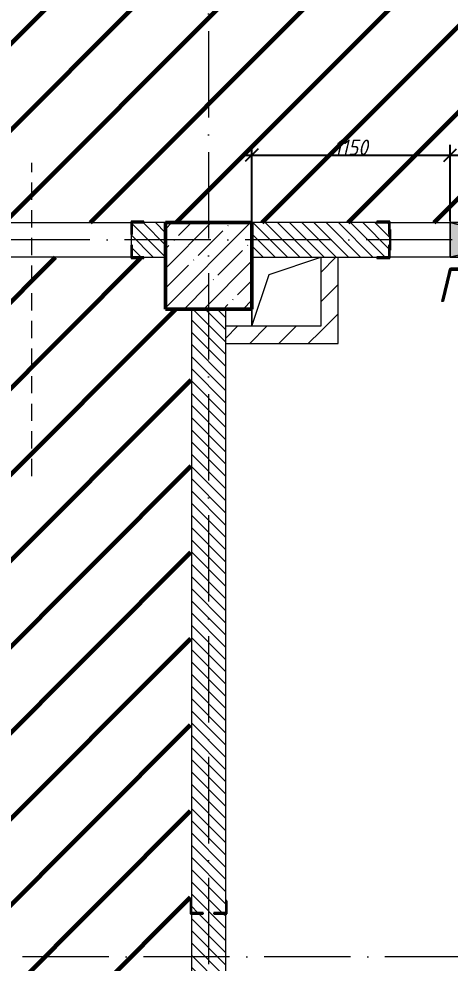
# Model space of a CAD drawing. Header units: millimetres. Extents: x -606178 to 312196, y -19338 to 632709.
# Drawn here: x -408981 to -406481, y 510689 to 516155 of the extents above; entities that cross this region are included whole.
import ezdxf

# ---------------------------------------------------------------- set-up
doc = ezdxf.new("R2010")
doc.units = ezdxf.units.MM
doc.linetypes.add('200_ШТРИХ_ш1п0_6_', pattern=[160, 100, -60])
doc.linetypes.add('50_200_ШТРИХ_1Т_ш5_п1_п1_', pattern=[700, 500, -100, 0, -100])
for name, color, linetype, lineweight in [('6.4.1) Окр пт с инж. ПТ2.16', 3, 'Continuous', 60), ('A-____-____-DIMS', 7, 'Continuous', 9), ('A-DETL-GENF-OTLN', 7, 'Continuous', 9), ('A-FLOR-____-OTLN', 7, 'Continuous', 9), ('A-GENM-____-IDEN', 7, 'Continuous', 9), ('A-GENM-____-MCUT', 7, 'Continuous', 25), ('A-GENM-____-OTLN', 7, 'Continuous', 9), ('A-GENM-____-OTLN-1', 7, 'Continuous', 25), ('A-GLAZ-____-OTLN', 7, 'Continuous', 9), ('A-WALL-____-MCUT', 7, 'Continuous', 13), ('A-WALL-____-PATT-1', 7, 'Continuous', 9), ('A-WALL-FNSH-MCUT-1', 7, 'Continuous', 9), ('I-WALL-____-OTLN', 7, 'Continuous', 9), ('S-COLS-____-MCUT', 7, 'Continuous', 50), ('S-COLS-____-OTLN', 7, 'Continuous', 9), ('S-GRID-____-OTLN-1', 7, '50_200_ШТРИХ_1Т_ш5_п1_п1_', 9)]:
    doc.layers.add(name, color=color, linetype=linetype, lineweight=lineweight)
doc.layers.add('A-DETL-GENF-OTLN-3', color=9, linetype='Continuous', lineweight=9, true_color=0x808080)
doc.layers.add('A-DETL-GENF-OTLN-4', color=9, linetype='200_ШТРИХ_ш1п0_6_', lineweight=9, true_color=0x808080)
doc.styles.add('ISOCPEUR_I_11', font='isocpeui.ttf', dxfattribs={"width": 0.9, "height": 200})
doc.styles.add('ISOCPEUR_I_7', font='isocpeui.ttf', dxfattribs={"width": 0.9, "height": 90})
doc.dimstyles.new('ISO-1_8_0_9К_СРЕДНИЙ_Кладочные_2', dxfattribs={"dimscale": 304.8, "dimtxt": 89.638306, "dimasz": 0.246063, "dimexe": 0.19685, "dimexo": 0, "dimgap": 0, "dimtad": 1, "dimdec": 3, "dimrnd": 0.001, "dimdsep": 46, "dimtxsty": 'ISOCPEUR_I_7', "dimblk1": 'OBLIQUE', "dimblk2": 'OBLIQUE', "dimsah": 1, "dimcen": 0.09, "dimdle": 0.19685, "dimazin": 0, "dimtfac": 1, "dimtdec": 4, "dimtix": 1, "dimtmove": 1, "dimatfit": 3, "dimfxl": 1, "dimtvp": 1, "dimtolj": 1, "dimtzin": 0, "dimarcsym": 2})
pattern_1 = [(135, (-425830.77, 451794.26), (-35.35534, -35.35534), [])]
pattern_2 = [(45, (-425830.77, 451794.26), (-84.85281, 84.85281), [])]

# ---------------------------------------------------------------- blocks, each defined once
blk = doc.blocks.new('BSC_Колонна _Прямоугольная - 500х500-V35-АР1_План отверстий 1 этажа в осях 1-64_Ю-ЯЯ')
at = {"layer": 'S-COLS-____-OTLN'}
h = blk.add_hatch(dxfattribs=at)
h.set_pattern_fill('FP_41', color=256, style=0, pattern_type=2)
h.set_pattern_definition([(45, (-17950, -62931.04), (-114.04925, 114.04925), []), (45, (-17835.95, -62931.04), (-114.04925, 114.04925), [201.613, -40.323, 3.353, -36.97])])
h.paths.add_polyline_path([(-250, -250), (250, -250), (250, 250), (-250, 250)], flags=0)
at = {"layer": 'S-COLS-____-MCUT'}
for p, q in [((250, 250), (-250, 250)), ((-250, 250), (-250, -250)), ((250, -250), (250, 250)), ((-250, -250), (250, -250))]:
    blk.add_line(p, q, dxfattribs=at)
blk = doc.blocks.new('Фахверк_СКБ_Уголок - 200_4010_1-27904659-АР1_План отверстий 1 этажа в осях 1-64_Ю-ЯЯ')
at = {"layer": 'A-GENM-____-MCUT'}
for p, q in [((125, 156), (50, 156)), ((50, 156), (50, 150)), ((50, 150), (119, 150)), ((119, 150), (119, 81)), ((125, 81), (125, 156)), ((119, 81), (125, 81)), ((125, 19), (119, 19)), ((119, 19), (119, -50)), ((125, -56), (125, 19)), ((119, -50), (50, -50)), ((50, -50), (50, -56)), ((50, -56), (125, -56))]:
    blk.add_line(p, q, dxfattribs=at)
blk = doc.blocks.new('АР_Перемычка - АР_Перемычка-28051820-АР1_План отверстий 1 этажа в осях 1-64_Ю-ЯЯ')
at = {"layer": 'A-GENM-____-OTLN'}
blk.add_line((-350, -100), (-342, -100), dxfattribs=at)
blk = doc.blocks.new('Фахверк_СКБ_Уголок - 200_3600-27915153-АР1_План отверстий 1 этажа в осях 1-64_Ю-ЯЯ')
at = {"layer": 'A-GENM-____-MCUT'}
for p, q in [((125, 156), (50, 156)), ((50, 156), (50, 150)), ((50, 150), (119, 150)), ((119, 150), (119, 81)), ((125, 81), (125, 156)), ((119, 81), (125, 81)), ((125, 19), (119, 19)), ((119, 19), (119, -50)), ((125, -56), (125, 19)), ((119, -50), (50, -50)), ((50, -50), (50, -56)), ((50, -56), (125, -56))]:
    blk.add_line(p, q, dxfattribs=at)
blk = doc.blocks.new('154_Стойка_СКБ_Уголок - СМ-2530_200-28213945-АР1_План отверстий 1 этажа в осях 1-64_Ю-ЯЯ')
at = {"layer": 'A-GENM-____-MCUT'}
for p, q in [((125, 156), (125, 81)), ((200, 156), (125, 156)), ((131, 81), (131, 150)), ((131, 150), (200, 150)), ((200, 150), (200, 156)), ((125, 81), (131, 81)), ((131, 19), (125, 19)), ((125, 19), (125, -56)), ((131, -50), (131, 19)), ((200, -50), (131, -50)), ((200, -56), (200, -50)), ((125, -56), (200, -56))]:
    blk.add_line(p, q, dxfattribs=at)
blk = doc.blocks.new('Стойка_Влож_Полоса боковая - Полоса-28213942-АР1_План отверстий 1 этажа в осях 1-64_Ю-ЯЯ')
at = {"layer": 'A-GENM-____-OTLN'}
for p, q in [((-5, 60), (0, 60)), ((-5, -60), (-5, 60)), ((0, 31), (0, -31)), ((0, -60), (-5, -60))]:
    blk.add_line(p, q, dxfattribs=at)
blk = doc.blocks.new('AR_Отверстие прямоугольное _в плите_ - AR_Отверстие прямоугольное _в плите_-30459211-АР1_План отверстий 1 этажа в осях 1-64_Ю-ЯЯ')
at = {"layer": 'A-GENM-____-OTLN'}
for p, q in [((-100, 100), (200, 200)), ((-200, -200), (-100, 100)), ((-200, -100), (-200, -200))]:
    blk.add_line(p, q, dxfattribs=at)
blk = doc.blocks.new('AR_Отверстие прямоугольное _в стене_ - AR_Отверстие прямоугольное _в стене__ОВ-36666481-АР1_План отверстий 1 этажа в осях 1-64_Ю-ЯЯ')
at = {"layer": 'A-GLAZ-____-OTLN'}
blk.add_hatch(color=256, dxfattribs=at).paths.add_polyline_path([(425, -100), (425, 100), (-425, 100), (-425, -100)], flags=0)
at = {"layer": 'A-DETL-GENF-OTLN'}
for p, q in [((-425, -100), (-425, 100)), ((-425, 100), (425, 100)), ((425, 100), (-425, -100)), ((-425, 100), (425, -100)), ((425, 100), (-425, 100)), ((-425, 100), (-425, -100)), ((425, 100), (425, -100)), ((425, -100), (425, 100)), ((425, -100), (-425, -100)), ((-425, -100), (425, -100))]:
    blk.add_line(p, q, dxfattribs=at)
blk = doc.blocks.new('DET_L_Имитация разреза_ISO2-5 - Вправо-29858937-АР1_План отверстий 1 этажа в осях 1-64_Ю-ЯЯ')
at = {"layer": 'A-DETL-GENF-OTLN-4'}
blk.add_line((143.1, 0), (1956.9, 0), dxfattribs=at)
blk = doc.blocks.new('_Oblique')
at = {"color": 0, "linetype": 'ByBlock', "lineweight": -2}
blk.add_line((-0.5, -0.5), (0.5, 0.5), dxfattribs=at)
blk = doc.blocks.new('*D4504')
at = {"layer": 'A-____-____-DIMS', "color": 0, "lineweight": -2, "transparency": 16777216}
for p, q in [((-407630.8, 514975.3), (-407630.8, 515426.1)), ((-406480.8, 514981.3), (-406480.8, 515426.1)), ((-407690.8, 515366.1), (-406420.8, 515366.1))]:
    blk.add_line(p, q, dxfattribs=at)
at = {"layer": 'Defpoints', "color": 0, "transparency": 16777216}
for p in [(-406480.8, 515366.1), (-407630.8, 514975.3), (-406480.8, 514981.3)]:
    blk.add_point(p, dxfattribs=at)
at = {"layer": 'A-____-____-DIMS', "color": 0, "lineweight": -2, "transparency": 16777216, "xscale": 75, "yscale": 75, "zscale": 75, "rotation": 180}
blk.add_blockref('_Oblique', (-407630.8, 515366.1), dxfattribs=at)
at = {"layer": 'A-____-____-DIMS', "color": 0, "lineweight": -2, "transparency": 16777216, "xscale": 75, "yscale": 75, "zscale": 75}
blk.add_blockref('_Oblique', (-406480.8, 515366.1), dxfattribs=at)
at = {"layer": 'A-____-____-DIMS', "color": 0, "transparency": 16777216, "insert": (-407055.8, 515411.1), "char_height": 90, "width": 463.361, "attachment_point": 5, "style": 'ISOCPEUR_I_7'}
blk.add_mtext('\\A1;1150', dxfattribs=at)

msp = doc.modelspace()

# ---------------------------------------------------------------- hatches: boundary and pattern name
at = {"layer": '6.4.1) Окр пт с инж. ПТ2.16'}
h = msp.add_hatch(dxfattribs=at)
h.set_pattern_fill('ANSI31', color=256, scale=111)
h.paths.add_polyline_path([(-396780.7712, 517495.3011), (-396780.7712, 518975.3011), (-397180.7712, 518975.3011), (-397180.7712, 519225.3011), (-397380.7712, 519225.3011), (-397380.7712, 519325.3011), (-400130.7712, 519325.3011), (-400730.7712, 519325.3011), (-401230.7712, 519325.3011), (-401780.7712, 519325.3011), (-402130.7712, 519325.3011), (-402130.7712, 518975.3011), (-402730.7712, 518975.3011), (-407630.7712, 518975.3011), (-408130.7712, 518975.3011), (-412330.7712, 518975.3011), (-412830.7712, 518975.3011), (-415930.7712, 518975.3011), (-416430.7712, 518975.3011), (-416430.7712, 519475.3011), (-416130.7712, 519475.3011), (-416130.7712, 525825.3011), (-416430.7712, 525825.3011), (-416430.7712, 526125.3011), (-420280.7712, 526125.3011), (-420280.7712, 524825.3011), (-420780.7712, 524825.3011), (-420780.7712, 525675.3011), (-421180.7712, 525675.3011), (-421180.7712, 525775.3011), (-421180.7712, 525825.3011), (-421180.7712, 526225.3011), (-421180.7712, 526531.3011), (-421186.7712, 526531.3011), (-421186.7712, 527079.3011), (-421181.4084, 527281.3011), (-421186.7712, 527281.3011), (-421186.7712, 527729.3011), (-421185.0815, 527925.3011), (-421330.7712, 527925.3011), (-421380.7712, 527925.3011), (-422080.7712, 527925.3011), (-422130.7712, 527925.3011), (-422230.7712, 527925.3011), (-422280.7712, 527925.3011), (-422980.7712, 527925.3011), (-422980.7712, 527825.3011), (-423180.7712, 527825.3011), (-423180.7712, 527700.3011), (-423174.7712, 527700.3011), (-423174.7712, 527625.3011), (-423180.7712, 527625.3011), (-423180.7712, 526475.3011), (-423174.7712, 526475.3011), (-423174.7712, 526400.3011), (-423180.7712, 526350.3011), (-423174.7712, 526350.3011), (-423174.7712, 526275.3011), (-423180.7712, 526275.3011), (-423180.7712, 525550.3011), (-423180.7712, 525275.3011), (-423174.7712, 525275.3011), (-423174.7712, 525200.3011), (-423180.7712, 524805.3011), (-423180.7712, 524705.3011), (-423180.7712, 519595.3011), (-423180.7712, 519475.3011), (-422630.7712, 519475.3011), (-421480.7712, 519475.3011), (-420780.7712, 519475.3011), (-420280.7712, 519475.3011), (-420280.7712, 518975.3011), (-420280.7712, 516350.3011), (-420274.7712, 516350.3011), (-420274.7712, 516275.3011), (-420280.7712, 516275.3011), (-420280.7712, 516125.3011), (-420280.7712, 515225.3011), (-420280.7712, 514575.3011), (-420274.7712, 514575.3011), (-420274.7712, 514500.3011), (-420280.7712, 513825.3011), (-420030.7712, 513825.3011), (-418430.7712, 513825.3011), (-418230.7712, 513825.3011), (-418230.7712, 514975.3011), (-417980.7712, 514975.3011), (-416880.7712, 514975.3011), (-416480.7712, 514975.3011), (-415380.7712, 514975.3011), (-414580.7712, 514975.3011), (-412980.7712, 514975.3011), (-412530.7712, 514975.3011), (-411925.7712, 514975.3011), (-411925.7712, 514981.3011), (-411850.7712, 514981.3011), (-411850.7712, 514975.3011), (-410850.7712, 514975.3011), (-410850.7712, 514981.3011), (-410775.7712, 514981.3011), (-409555.7712, 514975.3011), (-409555.7712, 514981.3011), (-409480.7712, 514981.3011), (-408330.7712, 514975.3011), (-408330.7712, 514981.3011), (-408255.7712, 514981.3011), (-408130.7712, 514975.3011), (-407630.7712, 514975.3011), (-406905.7712, 514975.3011), (-406905.7712, 514981.3011), (-406830.7712, 514981.3011), (-406480.7712, 514975.3011), (-405630.7712, 514975.3011), (-405130.7712, 514975.3011), (-404630.7712, 514975.3011), (-402775.7712, 514975.3011), (-402775.7712, 514981.3011), (-402700.7712, 514981.3011), (-402700.7712, 514935.3011), (-402695.7712, 514935.3011), (-402695.7712, 514815.3011), (-402700.119, 514775.3011), (-401800.7712, 514775.3011), (-401800.7712, 514815.3011), (-401805.7712, 514815.3011), (-401805.7712, 514935.3011), (-401800.7712, 514981.3011), (-401725.7712, 514981.3011), (-400955.7712, 514975.3011), (-400955.7712, 514981.3011), (-400880.7712, 514981.3011), (-400180.7712, 514975.3011), (-400180.7712, 514981.3011), (-400105.7712, 514981.3011), (-400005.7712, 514975.3011), (-400005.7712, 514981.3011), (-399930.7712, 514981.3011), (-399930.7712, 514975.3011), (-399230.7712, 514975.3011), (-399230.7712, 514981.3011), (-399130.7712, 514981.3011), (-399130.7712, 514975.3011), (-398605.7712, 514975.3011), (-398605.7712, 514981.3011), (-398530.7712, 514981.3011), (-398300.7712, 514975.3011), (-397900.7712, 514975.3011), (-397830.7712, 514975.3011), (-397830.7712, 514981.3011), (-397755.7712, 514981.3011), (-397655.7712, 514975.3011), (-397655.7712, 514981.3011), (-397580.7712, 514981.3011), (-397580.7712, 514975.3011), (-397330.7712, 514975.3011), (-397030.7712, 514975.3011), (-396880.7712, 514975.3011), (-396880.7712, 514981.3011), (-396780.7712, 514981.3011), (-396780.7712, 515075.3011), (-396780.7712, 515675.3011), (-396780.7712, 516595.3011)])
h = msp.add_hatch(dxfattribs=at)
h.set_pattern_fill('ANSI31', color=256, scale=111)
h.paths.add_polyline_path([(-407980.7712, 514475.3011), (-408130.7712, 514475.3011), (-408130.7712, 514775.3011), (-408255.7712, 514775.3011), (-408255.7712, 514769.3011), (-408330.7712, 514769.3011), (-408330.7712, 514775.3011), (-409480.7712, 514775.3011), (-409480.7712, 514769.3011), (-409555.7712, 514769.3011), (-409920.7712, 514771.0962), (-409920.7712, 514575.3011), (-409920.7712, 514375.3011), (-409920.7712, 514175.3011), (-409920.7712, 513105.3011), (-409920.7712, 513055.3011), (-409920.7712, 511505.3011), (-409230.7712, 511505.3011), (-409180.7712, 511505.3011), (-409180.7712, 511405.3011), (-409230.7712, 511405.3011), (-411730.7712, 511405.3011), (-412080.7712, 511405.3011), (-412080.7712, 510095.3011), (-412080.7712, 510045.3011), (-412080.7712, 509845.3011), (-412080.7712, 509795.3011), (-412080.7712, 509225.3011), (-412080.7712, 509175.3011), (-412080.7712, 508235.3011), (-412080.7712, 507835.3011), (-412080.7712, 507225.3011), (-409555.7712, 507225.3011), (-409555.7712, 507231.3011), (-409480.7712, 507231.3011), (-408480.7712, 507225.3011), (-408480.7712, 507231.3011), (-408405.7712, 507231.3011), (-408330.7712, 507229.6648), (-408330.7712, 507325.3011), (-408130.7712, 507325.3011), (-408130.7712, 507475.3011), (-407980.7712, 507475.3011), (-407980.7712, 510975.3011), (-407986.7712, 510975.3011), (-407986.7712, 511050.3011)])
at = {"layer": 'A-WALL-____-PATT-1'}
h = msp.add_hatch(dxfattribs=at)
h.set_pattern_fill('FP_6', color=256, style=0, pattern_type=2)
h.set_pattern_definition(pattern_1)
h.paths.add_polyline_path([(-409938.6739, 514775.3011), (-409486.7712, 514775.3011), (-409486.7712, 514844.3011), (-409480.7712, 514844.3011), (-409480.7712, 514906.3011), (-409486.7712, 514906.3011), (-409486.7712, 514975.3011), (-410844.7712, 514975.3011), (-410844.7712, 514906.3011), (-410850.7712, 514906.3011), (-410850.7712, 514844.3011), (-410844.7712, 514844.3011), (-410844.7712, 514775.3011), (-410775.7712, 514775.3011)], flags=0)
h.paths.add_polyline_path([(-408255.7712, 514775.3011), (-408130.7712, 514775.3011), (-408130.7712, 514975.3011), (-408324.7712, 514975.3011), (-408324.7712, 514906.3011), (-408330.7712, 514906.3011), (-408330.7712, 514844.3011), (-408324.7712, 514844.3011), (-408324.7712, 514775.3011)], flags=0)
h.paths.add_polyline_path([(-411856.7712, 514775.3011), (-411856.7712, 514844.3011), (-411850.7712, 514844.3011), (-411850.7712, 514906.3011), (-411856.7712, 514906.3011), (-411856.7712, 514975.3011), (-412530.7712, 514975.3011), (-412530.7712, 514775.3011), (-411925.7712, 514775.3011)], flags=0)
h = msp.add_hatch(dxfattribs=at)
h.set_pattern_fill('FP_6', color=256, style=0, pattern_type=2)
h.set_pattern_definition(pattern_1)
h.paths.add_polyline_path([(-406905.7712, 514775.3011), (-406836.7712, 514775.3011), (-406836.7712, 514844.3011), (-406830.7712, 514844.3011), (-406830.7712, 514906.3011), (-406836.7712, 514906.3011), (-406836.7712, 514975.3011), (-407630.7712, 514975.3011), (-407630.7712, 514775.3011)], flags=0)
h = msp.add_hatch(dxfattribs=at)
h.set_pattern_fill('FP_4', color=256, style=0, pattern_type=2)
h.set_pattern_definition(pattern_2)
h.paths.add_polyline_path([(-407130.7712, 514275.3011), (-407130.7712, 514775.3011), (-407230.7712, 514775.3011), (-407230.7712, 514275.3011)], flags=0)
h = msp.add_hatch(dxfattribs=at)
h.set_pattern_fill('FP_6', color=256, style=0, pattern_type=2)
h.set_pattern_definition(pattern_1)
h.paths.add_polyline_path([(-407980.7712, 507475.3011), (-407780.7712, 507475.3011), (-407780.7712, 510975.3011), (-407849.7712, 510975.3011), (-407849.7712, 510981.3011), (-407780.7712, 510981.3011), (-407780.7712, 514475.3011), (-407980.7712, 514475.3011), (-407980.7712, 510981.3011), (-407911.7712, 510981.3011), (-407911.7712, 510975.3011), (-407980.7712, 510975.3011), (-407980.7712, 509018.1171)], flags=0)
h = msp.add_hatch(dxfattribs=at)
h.set_pattern_fill('FP_4', color=256, style=0, pattern_type=2)
h.set_pattern_definition(pattern_2)
h.paths.add_polyline_path([(-407230.7712, 514275.3011), (-407230.7712, 514375.3011), (-407780.7712, 514375.3011), (-407780.7712, 514275.3011)], flags=0)

# ---------------------------------------------------------------- linework, layer by layer
at = {"layer": 'A-FLOR-____-OTLN'}
msp.add_line((-407630.7712, 514375.3011), (-407630.7712, 514475.3011), dxfattribs=at)
at = {"layer": 'A-WALL-____-MCUT'}
for p, q in [((-408130.7712, 514975.3011), (-408255.7712, 514975.3011)), ((-406905.7712, 514975.3011), (-407630.7712, 514975.3011)), ((-408330.7712, 514906.3011), (-408330.7712, 514844.3011)), ((-408255.7712, 514775.3011), (-408130.7712, 514775.3011)), ((-407630.7712, 514775.3011), (-406905.7712, 514775.3011)), ((-407980.7712, 514475.3011), (-407980.7712, 511050.3011)), ((-407780.7712, 511050.3011), (-407780.7712, 514475.3011)), ((-407980.7712, 510975.3011), (-407980.7712, 507475.3011)), ((-407780.7712, 507475.3011), (-407780.7712, 510975.3011))]:
    msp.add_line(p, q, dxfattribs=at)
at = {"layer": 'A-WALL-FNSH-MCUT-1'}
for p, q in [((-407230.7712, 514775.3011), (-407230.7712, 514375.3011)), ((-407130.7712, 514275.3011), (-407130.7712, 514775.3011)), ((-407230.7712, 514375.3011), (-407780.7712, 514375.3011)), ((-407780.7712, 514275.3011), (-407130.7712, 514275.3011))]:
    msp.add_line(p, q, dxfattribs=at)
at = {"layer": 'I-WALL-____-OTLN'}
for p, q in [((-409480.7712, 514975.3011), (-408330.7712, 514975.3011)), ((-406830.7712, 514975.3011), (-406480.7712, 514975.3011)), ((-408330.7712, 514775.3011), (-409480.7712, 514775.3011)), ((-406480.7712, 514775.3011), (-406830.7712, 514775.3011))]:
    msp.add_line(p, q, dxfattribs=at)
at = {"layer": 'S-GRID-____-OTLN-1'}
for p, q in [((-407880.7712, 542687.1106), (-407880.7712, 504685.847)), ((-321756.3646, 514875.3011), (-430499.5414, 514875.3011)), ((-350350.7307, 510725.3011), (-430499.5414, 510725.3011))]:
    msp.add_line(p, q, dxfattribs=at)

# ---------------------------------------------------------------- block references
at = {"layer": 'A-DETL-GENF-OTLN-3', "rotation": 90.00000000000072}
msp.add_blockref('DET_L_Имитация разреза_ISO2-5 - Вправо-29858937-АР1_План отверстий 1 этажа в осях 1-64_Ю-ЯЯ', (-408905.7712, 513364.4113), dxfattribs=at)
at = {"layer": 'A-GENM-____-OTLN', "rotation": 180}
msp.add_blockref('Стойка_Влож_Полоса боковая - Полоса-28213942-АР1_План отверстий 1 этажа в осях 1-64_Ю-ЯЯ', (-406830.7712, 514875.3011), dxfattribs=at)
at = {"layer": 'A-GENM-____-OTLN'}
for name, p in [('AR_Отверстие прямоугольное _в плите_ - AR_Отверстие прямоугольное _в плите_-30459211-АР1_План отверстий 1 этажа в осях 1-64_Ю-ЯЯ', (-407430.7712, 514575.3011)), ('АР_Перемычка - АР_Перемычка-28051820-АР1_План отверстий 1 этажа в осях 1-64_Ю-ЯЯ', (-406830.7712, 514875.3011))]:
    msp.add_blockref(name, p, dxfattribs=at)
at = {"layer": 'A-GENM-____-OTLN-1'}
for name, p, rotation in [('Фахверк_СКБ_Уголок - 200_4010_1-27904659-АР1_План отверстий 1 этажа в осях 1-64_Ю-ЯЯ', (-408205.7712, 514925.3011), 180), ('154_Стойка_СКБ_Уголок - СМ-2530_200-28213945-АР1_План отверстий 1 этажа в осях 1-64_Ю-ЯЯ', (-406705.7712, 514925.3011), 180), ('Фахверк_СКБ_Уголок - 200_3600-27915153-АР1_План отверстий 1 этажа в осях 1-64_Ю-ЯЯ', (-407930.7712, 511100.3011), 269.9999999999999)]:
    msp.add_blockref(name, p, dxfattribs=dict(at, rotation=rotation))
at = {"layer": 'A-GLAZ-____-OTLN'}
msp.add_blockref('AR_Отверстие прямоугольное _в стене_ - AR_Отверстие прямоугольное _в стене__ОВ-36666481-АР1_План отверстий 1 этажа в осях 1-64_Ю-ЯЯ', (-406055.7712, 514875.3011), dxfattribs=at)
at = {"layer": 'S-COLS-____-OTLN'}
msp.add_blockref('BSC_Колонна _Прямоугольная - 500х500-V35-АР1_План отверстий 1 этажа в осях 1-64_Ю-ЯЯ', (-407880.7712, 514725.3011), dxfattribs=at)

# ---------------------------------------------------------------- texts
at = {"layer": 'A-GENM-____-IDEN', "insert": (-406556.3279, 514714.7873), "char_height": 200, "width": 562.784625, "attachment_point": 1, "style": 'ISOCPEUR_I_11'}
msp.add_mtext('ПРО', dxfattribs=at)

# ---------------------------------------------------------------- dimensions: what is measured, and where the dimension line sits
at = {"layer": 'A-____-____-DIMS'}
dim = msp.add_linear_dim(base=(-406480.7712, 515366.0893), p1=(-407630.7712, 514975.3011), p2=(-406480.7712, 514981.3011), dimstyle='ISO-1_8_0_9К_СРЕДНИЙ_Кладочные_2', override={"dimpost": '<>', "dimfxl": 1150.015652}, dxfattribs=at)
dim.commit()
dim.dimension.update_dxf_attribs({"geometry": '*D4504', "text_midpoint": (-407055.7712, 515411.0893)})

doc.saveas('drawing.dxf')
